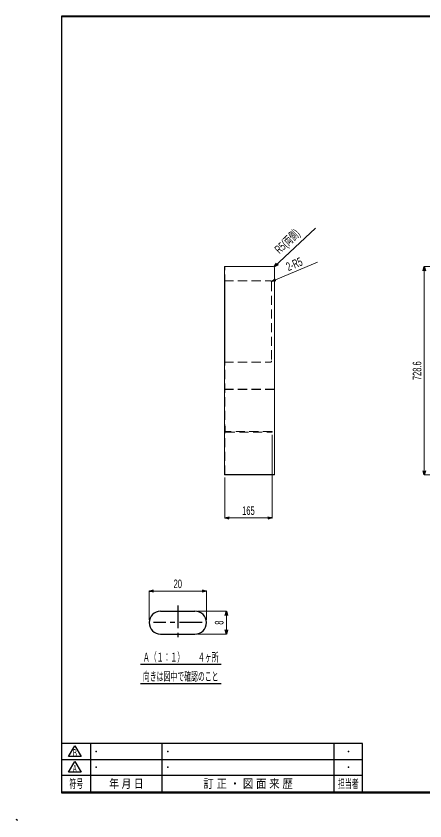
# Model space of a CAD drawing. Header units: millimetres. Extents: x -2100 to 2100, y -1485 to 1485.
# Drawn here: x -2100 to -673, y -1485 to 1327 of the extents above; entities that cross this region are included whole.
import ezdxf
from ezdxf.enums import TextEntityAlignment as Align

# ---------------------------------------------------------------- set-up
doc = ezdxf.new("R2010")
doc.units = ezdxf.units.MM
doc.header["$LTSCALE"] = 2.5
doc.header["$PDSIZE"] = 1
doc.linetypes.add('CENTER', pattern=[50.8, 31.75, -6.35, 6.35, -6.35])
doc.linetypes.add('DASHED', pattern=[19.05, 12.7, -6.35])
for name, color, linetype in [('Layer0001', 7, 'Continuous'), ('Layer0012', 7, 'Continuous'), ('Layer0013', 7, 'Continuous'), ('Layer0014', 7, 'Continuous')]:
    doc.layers.add(name, color=color, linetype=linetype)
doc.styles.add('dcStyle0', font='ＭＳ Ｐゴシック', dxfattribs={"width": 0.6})
doc.dimstyles.new('dc_Radial01', dxfattribs={"dimtxt": 30, "dimasz": 15.00113, "dimexe": 0, "dimexo": 10, "dimgap": 10, "dimtad": 3, "dimdec": 1, "dimdsep": 46, "dimtxsty": 'dcStyle0', "dimblk1": 'OPEN30', "dimblk2": 'OPEN30', "dimsah": 1, "dimcen": 0.09, "dimclrd": 4, "dimclre": 4, "dimclrt": 4, "dimadec": 0, "dimazin": 2, "dimtfac": 1, "dimtdec": 4, "dimtofl": 0, "dimtmove": 0, "dimatfit": 3, "dimfxl": 1, "dimarcsym": 1})
doc.dimstyles.new('dc_Rotated', dxfattribs={"dimtxt": 30, "dimasz": 15.00113, "dimexe": 0, "dimexo": 10, "dimgap": 10, "dimtad": 3, "dimdec": 1, "dimdsep": 46, "dimtxsty": 'dcStyle0', "dimblk1": 'OPEN30', "dimblk2": 'OPEN30', "dimsah": 1, "dimcen": 0.09, "dimclrd": 4, "dimclre": 4, "dimclrt": 4, "dimadec": 0, "dimazin": 2, "dimtfac": 1, "dimtdec": 4, "dimtmove": 0, "dimatfit": 3, "dimfxl": 1, "dimarcsym": 1})

# ---------------------------------------------------------------- blocks, each defined once
blk = doc.blocks.new('DC_GROUP_AAD6-2743_1')
at = {"color": 3, "linetype": 'Continuous', "lineweight": 25}
for p, q in [((-1595.5, -752.3), (-1475.5, -752.3)), ((-1595.5, -832.3), (-1475.5, -832.3))]:
    blk.add_line(p, q, dxfattribs=at)
at = {"color": 2, "linetype": 'CENTER', "lineweight": 25}
for p, q in [((-1535.5, -732.3), (-1535.5, -852.3)), ((-1535.5, -732.3), (-1535.5, -852.3)), ((-1450.5, -792.3), (-1620.5, -792.3))]:
    blk.add_line(p, q, dxfattribs=at)
at = {"color": 3, "linetype": 'Continuous', "lineweight": 25}
for centre, start, end in [((-1595.5, -792.3), 90, 270), ((-1475.5, -792.3), 270, 90)]:
    blk.add_arc(centre, 40, start, end, dxfattribs=at)
blk = doc.blocks.new('_Open30')
at = {"color": 0, "linetype": 'ByBlock', "lineweight": -2}
for p, q in [((-1, 0.267949), (0, 0)), ((0, 0), (-1, -0.267949)), ((0, 0), (-1, 0))]:
    blk.add_line(p, q, dxfattribs=at)
blk = doc.blocks.new('*D2')
at = {"layer": 'Layer0012', "color": 4, "linetype": 'Continuous', "lineweight": 13}
for p, q in [((-1635.5, -682.3), (-1435.5, -682.3)), ((-1635.5, -782.3), (-1635.5, -682.3)), ((-1435.5, -782.3), (-1435.5, -682.3))]:
    blk.add_line(p, q, dxfattribs=at)
at = {"layer": 'Layer0012', "color": 4, "xscale": 15.00115266964712, "yscale": 15.00081580252128}
for p, rotation in [((-1635.5, -682.3), 180), ((-1435.5, -682.3), 360)]:
    blk.add_blockref('_Open30', p, dxfattribs=dict(at, rotation=rotation))
at = {"layer": 'Layer0012', "color": 4, "insert": (-1535.5, -672.3), "char_height": 30, "attachment_point": 8, "style": 'dcStyle0'}
blk.add_mtext('\\T1.00;20', dxfattribs=at)
blk = doc.blocks.new('*D3')
at = {"layer": 'Layer0012', "color": 4, "linetype": 'Continuous', "lineweight": 13}
for p, q in [((-1465.5, -752.3), (-1365.5, -752.3)), ((-1365.5, -832.3), (-1365.5, -752.3)), ((-1465.5, -832.3), (-1365.5, -832.3))]:
    blk.add_line(p, q, dxfattribs=at)
at = {"layer": 'Layer0012', "color": 4, "xscale": 15.00115266964712, "yscale": 15.00081580252128}
for p, rotation in [((-1365.5, -752.3), 90), ((-1365.5, -832.3), 270)]:
    blk.add_blockref('_Open30', p, dxfattribs=dict(at, rotation=rotation))
at = {"layer": 'Layer0012', "color": 4, "insert": (-1375.5, -792.3), "char_height": 30, "attachment_point": 8, "rotation": 90, "style": 'dcStyle0'}
blk.add_mtext('\\T1.00;8', dxfattribs=at)
blk = doc.blocks.new('*D23')
at = {"layer": 'Layer0012', "color": 4, "linetype": 'Continuous', "lineweight": 13}
for p, q in [((-674.7, -276.5), (-674.7, 452.1)), ((-374.7, 452.1), (-674.7, 452.1)), ((-373.1, -276.5), (-674.7, -276.5))]:
    blk.add_line(p, q, dxfattribs=at)
at = {"layer": 'Layer0012', "color": 4, "xscale": 15.00115266964712, "yscale": 15.00081580252128}
for p, rotation in [((-674.7, 452.1), 90), ((-674.7, -276.5), 270)]:
    blk.add_blockref('_Open30', p, dxfattribs=dict(at, rotation=rotation))
at = {"layer": 'Layer0012', "color": 4, "insert": (-684.7, 87.7), "char_height": 30, "attachment_point": 8, "rotation": 90, "style": 'dcStyle0'}
blk.add_mtext('\\T1.00;728.6', dxfattribs=at)
blk = doc.blocks.new('*D44')
at = {"layer": 'Layer0012', "color": 4, "linetype": 'Continuous', "lineweight": 13}
blk.add_line((-1047.2, 466.9), (-1208.3, 399), dxfattribs=at)
at = {"layer": 'Layer0012', "color": 4, "xscale": 15.00115266964712, "yscale": 15.00081580252128, "rotation": 202.8681265904803}
blk.add_blockref('_Open30', (-1208.3, 399), dxfattribs=at)
at = {"layer": 'Layer0012', "color": 4, "insert": (-1148.8, 435), "char_height": 30, "attachment_point": 7, "rotation": 22.8681, "style": 'dcStyle0'}
blk.add_mtext('\\T1.00;2-R5', dxfattribs=at)
blk = doc.blocks.new('*D45')
at = {"layer": 'Layer0012', "color": 4, "linetype": 'Continuous', "lineweight": 13}
blk.add_line((-1054.9, 585.4), (-1199.2, 450.5), dxfattribs=at)
at = {"layer": 'Layer0012', "color": 4, "xscale": 15.00115266964712, "yscale": 15.00081580252128, "rotation": 223.071217284399}
blk.add_blockref('_Open30', (-1199.2, 450.5), dxfattribs=at)
at = {"layer": 'Layer0012', "color": 4, "insert": (-1174.2, 487.6), "char_height": 30, "attachment_point": 7, "rotation": 43.0712, "style": 'dcStyle0'}
blk.add_mtext('\\T1.00;R5(両側)', dxfattribs=at)
blk = doc.blocks.new('*D46')
at = {"layer": 'Layer0012', "color": 4, "linetype": 'Continuous', "lineweight": 13}
for p, q in [((-1206.3, -136.5), (-1206.3, -426.5)), ((-1371.3, -284.9), (-1371.3, -426.5)), ((-1371.3, -426.5), (-1206.3, -426.5))]:
    blk.add_line(p, q, dxfattribs=at)
at = {"layer": 'Layer0012', "color": 4, "xscale": 15.00115266964712, "yscale": 15.00081580252128}
for p, rotation in [((-1371.3, -426.5), 180), ((-1206.3, -426.5), 360)]:
    blk.add_blockref('_Open30', p, dxfattribs=dict(at, rotation=rotation))
at = {"layer": 'Layer0012', "color": 4, "insert": (-1288.8, -416.5), "char_height": 30, "attachment_point": 8, "style": 'dcStyle0'}
blk.add_mtext('\\T1.00;165', dxfattribs=at)
blk = doc.blocks.new('DC_GROUP_AAD6-2743_2')
at = {"layer": 'Layer0013', "color": 4, "linetype": 'Continuous', "lineweight": 25}
blk.add_line((-1666.2, -1004.5), (-1384.2, -1004.5), dxfattribs=at)
at = {"layer": 'Layer0013', "color": 4, "style": 'dcStyle0', "width": 0.586877}
blk.add_text('向きは図中で確認のこと', height=30, dxfattribs=at).set_placement((-1657.2, -995.5), (-1393.2, -995.5), align=Align.FIT)
blk = doc.blocks.new('DC_GROUP_AAD6-2743_3')
at = {"layer": 'Layer0013', "color": 4, "linetype": 'Continuous', "lineweight": 25}
blk.add_line((-1666.2, -937.3), (-1384.2, -937.3), dxfattribs=at)
at = {"layer": 'Layer0013', "color": 4, "style": 'dcStyle0', "width": 0.820741}
blk.add_text('Ａ（１：１）\u3000\u3000４ヶ所', height=30, dxfattribs=at).set_placement((-1657.2, -928.3), (-1393.2, -928.3), align=Align.FIT)
blk = doc.blocks.new('DC_GROUP_AAD6-2743_7')
at = {"layer": 'Layer0001', "color": 3, "linetype": 'DASHED', "lineweight": 18}
for p, q in [((-1371.3, -274.9), (-1371.3, 452.1)), ((-1372.9, 23.5), (-1197.9, 23.5)), ((-1372.9, 21.9), (-1197.9, 21.9)), ((-1371.3, -106.5), (-1369.7, -106.5)), ((-1369.7, -122.9), (-1369.7, -106.5)), ((-1206.3, -124.9), (-1367.7, -124.9)), ((-1367.7, -126.5), (-1206.3, -126.5)), ((-1206.3, -124.9), (-1206.3, -126.5))]:
    blk.add_line(p, q, dxfattribs=at)
at = {"layer": 'Layer0001', "color": 3, "linetype": 'Continuous', "lineweight": 18}
for p, q in [((-1372.9, 21.9), (-1372.9, -276.5)), ((-1197.9, 23.5), (-1197.9, 21.9)), ((-1371.3, -106.5), (-1371.3, -122.9)), ((-1197.9, -274.9), (-1372.9, -274.9)), ((-1372.9, -276.5), (-1197.9, -276.5)), ((-1197.9, -274.9), (-1197.9, -276.5))]:
    blk.add_line(p, q, dxfattribs=at)
at = {"layer": 'Layer0001', "color": 3, "linetype": 'DASHED', "lineweight": 18}
for radius in [3.6, 2]:
    blk.add_arc((-1367.7, -122.9), radius, 180, 270, dxfattribs=at)
blk = doc.blocks.new('DC_GROUP_AAD6-2743_8')
at = {"layer": 'Layer0001', "color": 3, "linetype": 'DASHED', "lineweight": 18}
for p, q in [((-1372.9, 402.1), (-1212.9, 402.1)), ((-1371.3, 402.1), (-1371.3, 117.1)), ((-1207.9, 397.1), (-1207.9, 122.1)), ((-1372.9, 117.1), (-1212.9, 117.1))]:
    blk.add_line(p, q, dxfattribs=at)
for centre, start, end in [((-1212.9, 397.1), 0, 90), ((-1212.9, 122.1), 270, 0)]:
    blk.add_arc(centre, 5, start, end, dxfattribs=at)

msp = doc.modelspace()

# ---------------------------------------------------------------- linework, layer by layer
at = {"color": 3, "linetype": 'Continuous', "lineweight": 18}
for p, q in [((-1202.89, 452.05), (-1372.89, 452.05)), ((-1372.89, 452.05), (-1372.89, 21.85)), ((-1197.89, -276.55), (-1197.89, 447.05))]:
    msp.add_line(p, q, dxfattribs=at)
msp.add_arc((-1202.89, 447.05), 5, 0, 90, dxfattribs=at)
at = {"layer": 'Layer0014', "color": 3, "linetype": 'Continuous', "lineweight": 25}
for p, q in [((-1941.5, 1326.5), (-1941.5, -1386.5)), ((2001.5, 1326.5), (-1941.5, 1326.5)), ((-1940, -1385), (-1940, 1325)), ((-1940, 1325), (2000, 1325)), ((-890, -1215), (-1940, -1215)), ((-1840, -1215), (-1840, -1385)), ((-1590, -1385), (-1590, -1215)), ((-990, -1385), (-990, -1215)), ((-890, -1385), (-890, -1215)), ((-1940, -1270), (-890, -1270)), ((-1940, -1325), (-890, -1325)), ((-1941.5, -1386.5), (2001.5, -1386.5)), ((2000, -1385), (-1940, -1385))]:
    msp.add_line(p, q, dxfattribs=at)
at = {"layer": 'Layer0014', "color": 2, "linetype": 'Continuous', "lineweight": 25}
for p, q in [((-1916.65, -1260), (-1895, -1222.5)), ((-1895, -1222.5), (-1873.35, -1260)), ((-1873.35, -1260), (-1916.65, -1260)), ((-1916.65, -1315), (-1895, -1277.5)), ((-1895, -1277.5), (-1873.35, -1315)), ((-1873.35, -1315), (-1916.65, -1315))]:
    msp.add_line(p, q, dxfattribs=at)
at = {"layer": 'Layer0014', "color": 5, "linetype": 'Continuous', "lineweight": 25}
msp.add_arc((-2100, -1485), 5, 0, 90, dxfattribs=at)
at = {"layer": 'Layer0014', "color": 5, "linetype": 'Continuous'}
for p in [(-1820, -1242.5), (-1570, -1242.5), (-940, -1242.5), (-1820, -1297.5), (-1570, -1297.5), (-940, -1297.5)]:
    msp.add_point(p, dxfattribs=at)

# ---------------------------------------------------------------- block references
at = {"linetype": 'Continuous'}
msp.add_blockref('DC_GROUP_AAD6-2743_1', (0, 0), dxfattribs=at)
at = {"layer": 'Layer0001', "linetype": 'Continuous'}
for name in ['DC_GROUP_AAD6-2743_7', 'DC_GROUP_AAD6-2743_8']:
    msp.add_blockref(name, (0, 0), dxfattribs=at)
at = {"layer": 'Layer0013', "linetype": 'Continuous'}
for name in ['DC_GROUP_AAD6-2743_3', 'DC_GROUP_AAD6-2743_2']:
    msp.add_blockref(name, (0, 0), dxfattribs=at)

# ---------------------------------------------------------------- texts
at = {"layer": 'Layer0014', "color": 2, "style": 'dcStyle0'}
for s, height, width, p, p2 in [('Ｂ', 25, 0.707699, (-1905, -1260), (-1885, -1260)), ('Ａ', 25, 0.769682, (-1905, -1315), (-1885, -1315)), ('符号', 30, 0.55, (-1914, -1370), (-1866, -1370)), ('年 月 日', 30, 0.761909, (-1775, -1370), (-1655, -1370)), ('訂 正 ・ 図 面 来 歴', 30, 0.858543, (-1446, -1370), (-1134, -1370)), ('担当者', 30, 0.55, (-976, -1370), (-904, -1370))]:
    msp.add_text(s, height=height, dxfattribs=dict(at, width=width)).set_placement(p, p2, align=Align.FIT)

# ---------------------------------------------------------------- dimensions: what is measured, and where the dimension line sits
at = {"layer": 'Layer0012', "linetype": 'Continuous', "lineweight": 13}
for center, mpoint, text, picture, middle in [((-1202.89, 447.05), (-1199.24, 450.47), 'R5(両側)', '*D45', (-1114.76, 529.44)), ((-1212.89, 397.05), (-1208.28, 399), '2-R5', '*D44', (-1100.65, 444.39))]:
    dim = msp.add_radius_dim(center=center, mpoint=mpoint, text=text, dimstyle='dc_Radial01', override={"dimtxt": 30, "dimasz": 15.00113, "dimexe": 0, "dimexo": 10, "dimgap": 10, "dimtad": 3, "dimtih": 0, "dimtoh": 0, "dimdec": 1, "dimlfac": 1, "dimzin": 8, "dimtxsty": 'dcStyle0', "dimblk1": 'Open30', "dimblk2": 'Open30', "dimsah": 1, "dimclrd": 4, "dimclre": 4, "dimclrt": 4, "dimazin": 2, "dimtolj": 0, "dimtzin": 8, "dimarcsym": 1}, dxfattribs=at)
    dim.commit()
    dim.dimension.update_dxf_attribs({"geometry": picture, "text_midpoint": middle, "dimtype": 164})
for base, p1, p2, override, picture, middle in [((-674.75, 452.05), (-363.15, -276.55), (-364.75, 452.05), {"dimtxt": 30, "dimasz": 15.00113, "dimexe": 0, "dimexo": 10, "dimgap": 10, "dimtad": 3, "dimtih": 0, "dimtoh": 0, "dimdec": 1, "dimlfac": 1, "dimzin": 8, "dimtxsty": 'dcStyle0', "dimblk1": 'Open30', "dimblk2": 'Open30', "dimsah": 1, "dimclrd": 4, "dimclre": 4, "dimclrt": 4, "dimazin": 2, "dimtofl": 1, "dimtolj": 0, "dimtzin": 8, "dimarcsym": 1}, '*D23', (-674.75, 87.65)), ((-1365.49, -752.27), (-1475.49, -832.27), (-1475.49, -752.27), {"dimtxt": 30, "dimasz": 15.00113, "dimexe": 0, "dimexo": 10, "dimgap": 10, "dimtad": 3, "dimtih": 0, "dimtoh": 0, "dimdec": 1, "dimlfac": 0.1, "dimzin": 8, "dimtxsty": 'dcStyle0', "dimblk1": 'Open30', "dimblk2": 'Open30', "dimsah": 1, "dimclrd": 4, "dimclre": 4, "dimclrt": 4, "dimazin": 2, "dimtofl": 1, "dimtolj": 0, "dimtzin": 8, "dimarcsym": 1}, '*D3', (-1365.49, -792.27))]:
    dim = msp.add_linear_dim(base=base, p1=p1, p2=p2, angle=90, dimstyle='dc_Rotated', override=override, dxfattribs=at)
    dim.commit()
    dim.dimension.update_dxf_attribs({"geometry": picture, "text_midpoint": middle, "dimtype": 160})
for base, p1, p2, override, picture, middle in [((-1206.29, -426.55), (-1371.29, -274.95), (-1206.29, -126.55), {"dimtxt": 30, "dimasz": 15.00113, "dimexe": 0, "dimexo": 10, "dimgap": 10, "dimtad": 3, "dimtih": 0, "dimtoh": 0, "dimdec": 1, "dimlfac": 1, "dimzin": 8, "dimtxsty": 'dcStyle0', "dimblk1": 'Open30', "dimblk2": 'Open30', "dimsah": 1, "dimclrd": 4, "dimclre": 4, "dimclrt": 4, "dimazin": 2, "dimtofl": 1, "dimtolj": 0, "dimtzin": 8, "dimarcsym": 1}, '*D46', (-1288.79, -426.55)), ((-1435.49, -682.27), (-1635.49, -792.27), (-1435.49, -792.27), {"dimtxt": 30, "dimasz": 15.00113, "dimexe": 0, "dimexo": 10, "dimgap": 10, "dimtad": 3, "dimtih": 0, "dimtoh": 0, "dimdec": 1, "dimlfac": 0.1, "dimzin": 8, "dimtxsty": 'dcStyle0', "dimblk1": 'Open30', "dimblk2": 'Open30', "dimsah": 1, "dimclrd": 4, "dimclre": 4, "dimclrt": 4, "dimazin": 2, "dimtofl": 1, "dimtolj": 0, "dimtzin": 8, "dimarcsym": 1}, '*D2', (-1535.49, -682.27))]:
    dim = msp.add_linear_dim(base=base, p1=p1, p2=p2, dimstyle='dc_Rotated', override=override, dxfattribs=at)
    dim.commit()
    dim.dimension.update_dxf_attribs({"geometry": picture, "text_midpoint": middle, "dimtype": 160})

doc.saveas('drawing.dxf')
